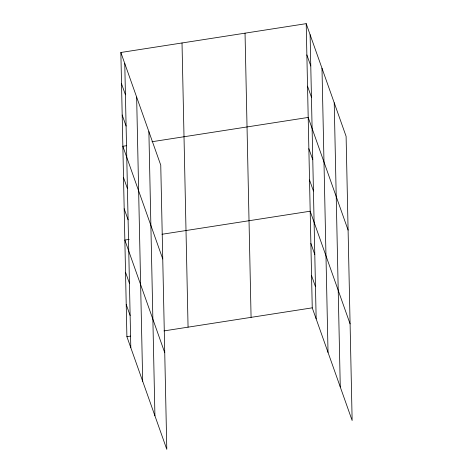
<?xml version="1.0" encoding="UTF-8"?>
<svg xmlns="http://www.w3.org/2000/svg" width="473" height="473" viewBox="0 0 473 473"><rect width="100%" height="100%" fill="white"/><g stroke="black" fill="none" stroke-linecap="round" stroke-linejoin="round"><path stroke-width="0.71" d="M120.857 52.485L160.755 165.16L166.798 449.35L126.9 336.675L120.857 52.485L306.202 23.65L346.1 136.325L352.143 420.515L312.245 307.84L306.202 23.65M126.492 145.702L122.85 146.269L162.753 258.944M151.975 141.734L308.195 117.434L348.093 230.109M129.212 239.373L124.842 240.053L164.746 352.728M161.979 234.271L310.187 211.212L350.091 323.893M126.9 336.675L130.542 336.108M164.036 330.899L312.245 307.84M306.865 54.909L310.779 65.96M307.527 86.169L311.441 97.219M308.857 148.693L312.771 159.738M309.525 179.953L313.439 191.003M310.873 243.424L314.787 254.468M311.559 275.629L315.473 286.679M121.52 83.745L125.434 94.795M122.188 115.01L126.096 126.055M123.512 177.529L127.426 188.579M124.18 208.788L128.094 219.839M125.528 272.259L129.442 283.309M126.214 304.464L130.128 315.515M334.222 102.789L340.27 386.979M321.989 68.236L328.031 352.426M310.111 34.7L316.159 318.885M245.038 33.163L251.08 317.353M182.016 42.972L188.065 327.156M148.883 131.624L154.925 415.814M136.644 97.071L142.686 381.262M124.766 63.536L130.814 347.72"/></g></svg>
